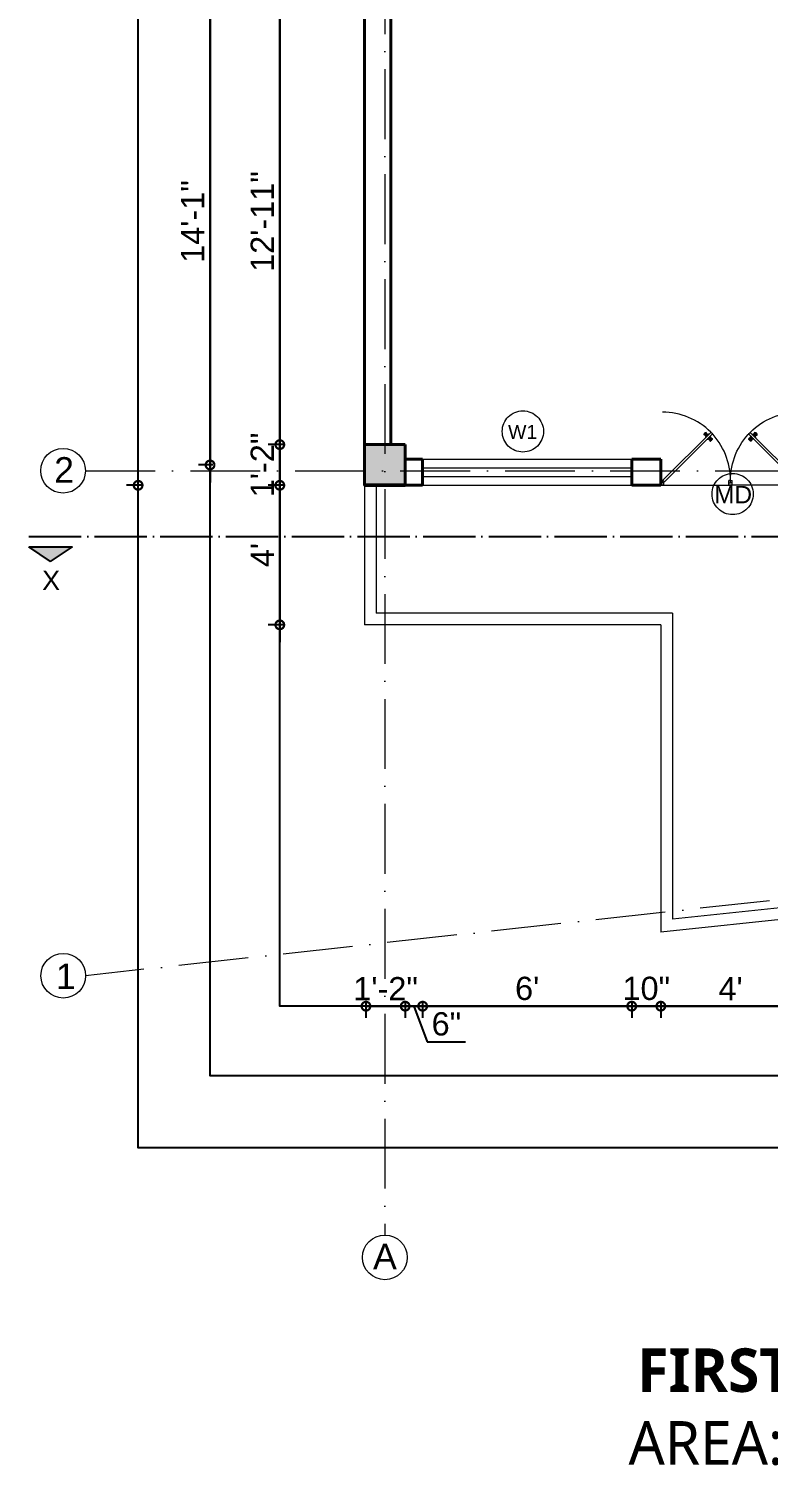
# Model space of a CAD drawing. Header units: inches. Extents: x -71 to 2682309, y -3332 to 801571.
# Drawn here: x 2656240.9 to 2656495.2, y 800504.6 to 801002 of the extents above; entities that cross this region are included whole.
import ezdxf

# ---------------------------------------------------------------- set-up
doc = ezdxf.new("R2010")
doc.units = ezdxf.units.IN
doc.header["$MEASUREMENT"] = 0
doc.header["$PDMODE"] = 99
for name, pattern in [('ACAD_ISO04W100', [30, 24, -3, 0, -3]), ('ACAD_ISO10W100', [18, 12, -3, 0, -3]), ('SOLID', [0])]:
    doc.linetypes.add(name, pattern=pattern)
for name, color, linetype in [('Column & Beam', 7, 'Continuous'), ('HACTH', 7, 'Continuous'), ('lettring', 7, 'Continuous'), ('text EA', 7, 'Continuous')]:
    doc.layers.add(name, color=color, linetype=linetype)
for name, color, linetype, lineweight in [('CONC. OUTLINE RA', 150, 'Continuous', 40), ('ele 4', 114, 'Continuous', 9), ('elev 2', 20, 'Continuous', 25), ('HATCH RA', 8, 'Continuous', 9), ('PUERTAS', 7, 'Continuous', 13), ('stair EA', 132, 'Continuous', 5), ('Text', 7, 'Continuous', 20), ('TEXT RA', 254, 'Continuous', 20), ('TEXTURE EA', 8, 'ACAD_ISO10W100', 9), ('wall EA', 24, 'Continuous', 40), ('WALL RA', 42, 'Continuous', 50), ('Win EA', 114, 'Continuous', 5)]:
    doc.layers.add(name, color=color, linetype=linetype, lineweight=lineweight)
doc.styles.add('EAPL', font='arial.ttf', dxfattribs={"height": 8})
doc.styles.get("Standard").update_dxf_attribs({"font": 'arial.ttf'})
doc.dimstyles.new('EA Copy of 1-8', dxfattribs={"dimtxt": 8, "dimasz": 6, "dimexe": 4, "dimexo": 6, "dimgap": 2, "dimtad": 1, "dimdec": 0, "dimzin": 0, "dimdsep": 46, "dimlunit": 3, "dimtxsty": 'EAPL', "dimblk": 'DOTSMALL', "dimcen": -0.09, "dimdle": 6, "dimclrd": 256, "dimclre": 256, "dimclrt": 256, "dimadec": 0, "dimazin": 0, "dimtfac": 8, "dimtdec": 0, "dimtix": 1, "dimtmove": 0, "dimatfit": 3, "dimldrblk": 'OPEN30', "dimfxl": 1, "dimfxlon": 1, "dimtolj": 1, "dimtzin": 0, "dimlwd": -1, "dimlwe": -1, "dimarcsym": 0})

# ---------------------------------------------------------------- blocks, each defined once
blk = doc.blocks.new('COLUMN')
at = {"layer": 'HACTH', "lineweight": 30, "transparency": 33554541}
h = blk.add_hatch(color=256, dxfattribs=at)
h.dxf.hatch_style = 1
h.paths.add_polyline_path([(2659104.19, 784576.38), (2659090.19, 784576.38), (2659090.19, 784562.38), (2659104.19, 784562.38)])
at = {"layer": 'CONC. OUTLINE RA'}
blk.add_lwpolyline([(2659090.19, 784576.38), (2659104.19, 784576.38), (2659104.19, 784562.38), (2659090.19, 784562.38)], close=True, dxfattribs=at)
blk = doc.blocks.new('3ft')
at = {"layer": 'PUERTAS', "color": 6}
for p, q in [((1.01, 2.52), (25.23, 26.74)), ((26.05, 25.92), (1.77, 1.64)), ((26.05, 25.92), (25.23, 26.74)), ((0, 2.4), (0, 0)), ((0.72, 2.4), (0, 2.4)), ((1.6, 0), (0, 0)), ((0.72, 1.52), (0.72, 2.44)), ((0.8, 1.52), (0.72, 1.52)), ((0.8, 1.52), (0.8, 2.41)), ((0.8, 1.2), (0.8, 1.52)), ((1.6, 1.2), (0.8, 1.2)), ((1.57, 1.84), (0.94, 2.47)), ((1.63, 1.89), (0.97, 2.55)), ((1.63, 1.89), (1.57, 1.84)), ((1.77, 1.64), (1.57, 1.84)), ((1.6, 0), (1.6, 1.2)), ((34.4, 0), (34.4, 1.2)), ((34.4, 1.2), (35.2, 1.2)), ((34.4, 0), (36, 0)), ((35.2, 1.2), (35.2, 2.4)), ((35.2, 2.4), (36, 2.4)), ((36, 0), (36, 2.4))]:
    blk.add_line(p, q, dxfattribs=at)
at = {"layer": 'PUERTAS', "color": 8}
for p, q in [((22.57, 24.94), (21.65, 25.68)), ((22.63, 24.99), (21.69, 25.75)), ((22.74, 25.1), (21.84, 25.9)), ((22.13, 26.28), (21.98, 26.13)), ((22.88, 25.24), (22.01, 26.06)), ((22.13, 26.28), (22.27, 26.42)), ((22.29, 26.41), (22.27, 26.42)), ((23.16, 25.52), (22.34, 26.39)), ((23.3, 25.66), (22.5, 26.56)), ((23.41, 25.77), (22.65, 26.71)), ((22.69, 24.32), (23.02, 24.83)), ((23.46, 25.83), (22.72, 26.75)), ((22.95, 24.96), (22.84, 25.07)), ((22.98, 24.99), (22.86, 25.1)), ((23.03, 25.04), (22.91, 25.15)), ((22.91, 24.53), (23.1, 24.91)), ((23.11, 25.12), (22.99, 25.23)), ((23.13, 24.76), (23.18, 24.99)), ((23.28, 25.3), (23.17, 25.41)), ((23.36, 25.37), (23.25, 25.49)), ((23.31, 24.94), (23.28, 25.08)), ((23.41, 25.43), (23.3, 25.54)), ((23.46, 25.09), (23.32, 25.13)), ((23.44, 25.45), (23.33, 25.56)), ((23.64, 25.27), (23.41, 25.22)), ((23.87, 25.49), (23.49, 25.3)), ((24.08, 25.71), (23.57, 25.38)), ((23.63, 23.38), (24.14, 23.72)), ((23.84, 23.6), (24.22, 23.79)), ((24.07, 23.82), (24.3, 23.88)), ((24.25, 24), (24.39, 23.97)), ((24.25, 23.26), (24.99, 22.34)), ((24.27, 23.64), (24.38, 23.53)), ((24.3, 23.67), (24.41, 23.56)), ((24.3, 23.32), (25.06, 22.38)), ((24.35, 23.72), (24.46, 23.61)), ((24.4, 24.15), (24.43, 24.01)), ((24.41, 23.43), (25.2, 22.53)), ((24.43, 23.8), (24.54, 23.69)), ((24.58, 24.33), (24.52, 24.1)), ((24.55, 23.57), (25.37, 22.7)), ((24.6, 23.97), (24.72, 23.86)), ((24.8, 24.56), (24.61, 24.18)), ((25.02, 24.77), (24.68, 24.26)), ((24.68, 24.05), (24.79, 23.94)), ((24.73, 24.1), (24.85, 23.99)), ((24.76, 24.13), (24.87, 24.02)), ((24.83, 23.85), (25.7, 23.03)), ((24.97, 23.99), (25.87, 23.2)), ((25.08, 24.1), (26.02, 23.34)), ((25.14, 24.15), (26.06, 23.41)), ((25.58, 22.82), (25.43, 22.67)), ((25.58, 22.82), (25.73, 22.97)), ((25.72, 22.98), (25.73, 22.97)), ((0, 0), (36, 0))]:
    blk.add_line(p, q, dxfattribs=at)
at = {"layer": 'PUERTAS', "color": 1}
for p, q in [((21.67, 25.73), (22.17, 26.23)), ((22.49, 24.95), (21.67, 25.61)), ((21.7, 25.82), (22.14, 26.26)), ((21.73, 25.79), (21.7, 25.82)), ((22.58, 26.7), (22.14, 26.26)), ((22.67, 26.73), (22.17, 26.23)), ((22.61, 26.67), (22.58, 26.7)), ((22.6, 24.96), (23.02, 25.38)), ((22.61, 24.25), (22.92, 24.72)), ((22.62, 24.13), (22.61, 24.14)), ((22.7, 25.07), (22.71, 25.06)), ((23.45, 25.91), (22.79, 26.73)), ((22.82, 25.06), (23.08, 25.32)), ((22.94, 24.95), (22.83, 25.07)), ((22.92, 24.72), (22.92, 24.72)), ((22.93, 24.94), (23.19, 25.21)), ((22.93, 24.84), (22.93, 24.83)), ((23.44, 25.81), (23.02, 25.38)), ((23.34, 25.58), (23.08, 25.32)), ((23.46, 25.47), (23.19, 25.21)), ((23.33, 25.7), (23.34, 25.69)), ((23.45, 25.46), (23.33, 25.57)), ((23.44, 23.31), (23.45, 23.3)), ((23.56, 23.3), (24.03, 23.61)), ((23.57, 25.47), (23.57, 25.47)), ((24.15, 25.79), (23.68, 25.48)), ((23.68, 25.48), (23.68, 25.48)), ((24.03, 23.61), (24.03, 23.62)), ((24.14, 23.62), (24.14, 23.62)), ((24.25, 23.62), (24.51, 23.89)), ((24.27, 25.78), (24.26, 25.79)), ((24.26, 23.29), (24.69, 23.71)), ((24.26, 23.63), (24.37, 23.52)), ((24.26, 23.18), (24.92, 22.37)), ((24.37, 23.52), (24.63, 23.77)), ((24.37, 23.4), (24.37, 23.4)), ((24.78, 24.15), (24.51, 23.89)), ((24.89, 24.03), (24.63, 23.77)), ((25.11, 24.14), (24.69, 23.71)), ((24.77, 24.14), (24.88, 24.03)), ((24.79, 24.38), (24.78, 24.37)), ((24.78, 24.26), (24.78, 24.26)), ((25.1, 24.84), (24.79, 24.38)), ((25, 24.03), (25, 24.03)), ((25.04, 22.36), (25.54, 22.86)), ((25.09, 24.96), (25.1, 24.95)), ((25.1, 22.42), (25.13, 22.39)), ((25.13, 22.39), (25.57, 22.83)), ((25.22, 24.14), (26.03, 23.48)), ((26.04, 23.37), (25.54, 22.86)), ((26.01, 23.27), (25.57, 22.83)), ((25.98, 23.3), (26.01, 23.27))]:
    blk.add_line(p, q, dxfattribs=at)
at = {"layer": 'PUERTAS', "color": 2}
for p, q in [((21.99, 26.11), (21.98, 26.13)), ((25.42, 22.68), (25.43, 22.67))]:
    blk.add_line(p, q, dxfattribs=at)
at = {"layer": 'PUERTAS', "color": 6}
for radius in [0.155, 0.0752]:
    blk.add_circle((0.82, 2.56), radius, dxfattribs=at)
blk.add_arc((0.82, 2.56), 34.38, 359.72845, 90.03333, dxfattribs=at)
at = {"layer": 'PUERTAS', "color": 1}
for centre, start, end in [((22.54, 25.01), 231.07637, 315), ((22.67, 24.2), 135, 225), ((22.73, 26.68), 38.92363, 135), ((22.77, 25.12), 225, 315), ((22.99, 24.89), 135, 219.74275), ((22.87, 24.78), 315, 39.74275), ((23.28, 25.63), 315, 45), ((23.39, 25.86), 315, 38.92363), ((23.51, 23.36), 225, 315), ((23.51, 25.41), 50.25725, 135), ((23.62, 25.53), 230.25725, 315), ((24.09, 23.56), 50.25725, 135), ((24.2, 23.68), 230.25725, 315), ((24.2, 25.73), 45, 135), ((24.32, 23.23), 135, 218.92363), ((24.42, 23.46), 135, 225), ((24.84, 24.31), 135, 219.74275), ((24.72, 24.21), 315, 39.74275), ((24.94, 23.98), 45, 135), ((24.98, 22.42), 218.92363, 315), ((25.04, 24.89), 315, 45), ((25.17, 24.08), 51.07637, 135), ((25.98, 23.42), 315, 51.07637)]:
    blk.add_arc(centre, 0.08, start, end, dxfattribs=at)
blk = doc.blocks.new('*U327')
at = {"color": 3, "xscale": -1}
blk.add_blockref('3ft', (42, 0), dxfattribs=at)
blk = doc.blocks.new('_DotSmall')
at = {"color": 0, "linetype": 'ByBlock', "const_width": 0.5}
blk.add_lwpolyline([(-0.0625, 0, 1), (0.0625, 0, 1)], format="xyb", close=True, dxfattribs=at)
blk = doc.blocks.new('*D499')
at = {"layer": 'Defpoints', "color": 0, "transparency": 16777216}
for p in [(2656356.34, 800859.02), (2656327.2, 800845.02), (2656356.34, 800845.02)]:
    blk.add_point(p, dxfattribs=at)
at = {"layer": 'lettring', "transparency": 16777216}
for p, q in [((2656327.2, 800859.02), (2656327.2, 800865.02)), ((2656328.2, 800859.02), (2656323.2, 800859.02)), ((2656327.2, 800859.02), (2656327.2, 800845.02)), ((2656328.2, 800845.02), (2656323.2, 800845.02)), ((2656327.2, 800845.02), (2656327.2, 800839.02))]:
    blk.add_line(p, q, dxfattribs=at)
at = {"layer": 'lettring', "transparency": 16777216, "xscale": 6, "yscale": 6, "zscale": 6}
for p, rotation in [((2656327.2, 800859.02), 270), ((2656327.2, 800845.02), 90)]:
    blk.add_blockref('_DotSmall', p, dxfattribs=dict(at, rotation=rotation))
at = {"layer": 'lettring', "transparency": 16777216, "insert": (2656321.18, 800852.02), "char_height": 8, "attachment_point": 5, "rotation": 90, "style": 'EAPL'}
blk.add_mtext('\\A1;1\'-2"', dxfattribs=at)
blk = doc.blocks.new('_Open30')
at = {"color": 0, "linetype": 'ByBlock', "lineweight": -2}
for p, q in [((-1, 0.268), (0, 0)), ((0, 0), (-1, -0.268)), ((0, 0), (-1, 0))]:
    blk.add_line(p, q, dxfattribs=at)
blk = doc.blocks.new('*D500')
at = {"layer": 'Defpoints', "color": 0, "transparency": 16777216}
for p in [(2656356.34, 800845.02), (2656327.2, 800797.02), (2656356.34, 800797.02)]:
    blk.add_point(p, dxfattribs=at)
at = {"layer": 'lettring', "transparency": 16777216}
for p, q in [((2656327.2, 800851.02), (2656327.2, 800791.02)), ((2656328.2, 800845.02), (2656323.2, 800845.02)), ((2656328.2, 800797.02), (2656323.2, 800797.02))]:
    blk.add_line(p, q, dxfattribs=at)
at = {"layer": 'lettring', "transparency": 16777216, "xscale": 6, "yscale": 6, "zscale": 6}
for p, rotation in [((2656327.2, 800845.02), 90), ((2656327.2, 800797.02), 270)]:
    blk.add_blockref('_DotSmall', p, dxfattribs=dict(at, rotation=rotation))
at = {"layer": 'lettring', "transparency": 16777216, "insert": (2656321.2, 800821.02), "char_height": 8, "attachment_point": 5, "rotation": 90, "style": 'EAPL'}
blk.add_mtext("\\A1;4'", dxfattribs=at)
blk = doc.blocks.new('*D503')
at = {"layer": 'Defpoints', "color": 0, "transparency": 16777216}
for p in [(2656363.34, 801019.48), (2656303.2, 800852.02), (2656363.34, 800852.02)]:
    blk.add_point(p, dxfattribs=at)
at = {"layer": 'lettring', "transparency": 16777216}
for p, q in [((2656303.2, 801025.48), (2656303.2, 800846.02)), ((2656304.2, 801019.48), (2656299.2, 801019.48)), ((2656304.2, 800852.02), (2656299.2, 800852.02))]:
    blk.add_line(p, q, dxfattribs=at)
at = {"layer": 'lettring', "transparency": 16777216, "xscale": 6, "yscale": 6, "zscale": 6}
for p, rotation in [((2656303.2, 801019.48), 90), ((2656303.2, 800852.02), 270)]:
    blk.add_blockref('_DotSmall', p, dxfattribs=dict(at, rotation=rotation))
at = {"layer": 'lettring', "transparency": 16777216, "insert": (2656297.18, 800935.75), "char_height": 8, "attachment_point": 5, "rotation": 90, "style": 'EAPL'}
blk.add_mtext('\\A1;14\'-1"', dxfattribs=at)
blk = doc.blocks.new('*D504')
at = {"layer": 'Defpoints', "color": 0, "transparency": 16777216}
for p in [(2656278.46, 801319.52), (2656356.34, 801319.52), (2656356.34, 800845.02)]:
    blk.add_point(p, dxfattribs=at)
at = {"layer": 'lettring', "transparency": 16777216}
for p, q in [((2656278.46, 800839.02), (2656278.46, 801325.52)), ((2656279.46, 801319.52), (2656274.46, 801319.52)), ((2656279.46, 800845.02), (2656274.46, 800845.02))]:
    blk.add_line(p, q, dxfattribs=at)
at = {"layer": 'lettring', "transparency": 16777216, "xscale": 6, "yscale": 6, "zscale": 6}
for p, rotation in [((2656278.46, 801319.52), 90), ((2656278.46, 800845.02), 270)]:
    blk.add_blockref('_DotSmall', p, dxfattribs=dict(at, rotation=rotation))
at = {"layer": 'lettring', "transparency": 16777216, "insert": (2656272.37, 801082.27), "char_height": 8, "attachment_point": 5, "rotation": 90, "style": 'EAPL'}
blk.add_mtext('\\A1;39\'-8"', dxfattribs=at)
blk = doc.blocks.new('*D506')
at = {"layer": 'Defpoints', "color": 0, "transparency": 16777216}
for p in [(2656356.34, 801012.48), (2656327.2, 800859.02), (2656356.34, 800859.02)]:
    blk.add_point(p, dxfattribs=at)
at = {"layer": 'lettring', "transparency": 16777216}
for p, q in [((2656327.2, 801018.48), (2656327.2, 800853.02)), ((2656328.2, 801012.48), (2656323.2, 801012.48)), ((2656328.2, 800859.02), (2656323.2, 800859.02))]:
    blk.add_line(p, q, dxfattribs=at)
at = {"layer": 'lettring', "transparency": 16777216, "xscale": 6, "yscale": 6, "zscale": 6}
for p, rotation in [((2656327.2, 801012.48), 90), ((2656327.2, 800859.02), 270)]:
    blk.add_blockref('_DotSmall', p, dxfattribs=dict(at, rotation=rotation))
at = {"layer": 'lettring', "transparency": 16777216, "insert": (2656321.18, 800935.75), "char_height": 8, "attachment_point": 5, "rotation": 90, "style": 'EAPL'}
blk.add_mtext('\\A1;12\'-11"', dxfattribs=at)
blk = doc.blocks.new('*D528')
at = {"layer": 'Defpoints', "color": 0, "transparency": 16777216}
for p in [(2656356.84, 800845.02), (2656370.34, 800845.02), (2656370.34, 800665.85)]:
    blk.add_point(p, dxfattribs=at)
at = {"layer": 'lettring', "transparency": 16777216}
for p, q in [((2656356.84, 800665.85), (2656350.84, 800665.85)), ((2656356.84, 800666.85), (2656356.84, 800661.85)), ((2656356.84, 800665.85), (2656370.34, 800665.85)), ((2656370.34, 800666.85), (2656370.34, 800661.85)), ((2656370.34, 800665.85), (2656376.34, 800665.85))]:
    blk.add_line(p, q, dxfattribs=at)
at = {"layer": 'lettring', "transparency": 16777216, "xscale": 6, "yscale": 6, "zscale": 6}
blk.add_blockref('_DotSmall', (2656356.84, 800665.85), dxfattribs=at)
at = {"layer": 'lettring', "transparency": 16777216, "xscale": 6, "yscale": 6, "zscale": 6, "rotation": 180}
blk.add_blockref('_DotSmall', (2656370.34, 800665.85), dxfattribs=at)
at = {"layer": 'lettring', "transparency": 16777216, "insert": (2656363.59, 800671.87), "char_height": 8, "attachment_point": 5, "style": 'EAPL'}
blk.add_mtext('\\A1;1\'-2"', dxfattribs=at)
blk = doc.blocks.new('*D529')
at = {"layer": 'Defpoints', "color": 0, "transparency": 16777216}
for p in [(2656370.34, 800845.02), (2656376.34, 800845.02), (2656376.34, 800665.85)]:
    blk.add_point(p, dxfattribs=at)
at = {"layer": 'lettring', "transparency": 16777216}
for p, q in [((2656364.34, 800665.85), (2656382.34, 800665.85)), ((2656370.34, 800666.85), (2656370.34, 800661.85)), ((2656373.34, 800665.85), (2656377.89, 800653.63)), ((2656376.34, 800666.85), (2656376.34, 800661.85)), ((2656377.89, 800653.63), (2656391.13, 800653.63))]:
    blk.add_line(p, q, dxfattribs=at)
at = {"layer": 'lettring', "transparency": 16777216, "xscale": 6, "yscale": 6, "zscale": 6}
for p, rotation in [((2656370.34, 800665.85), 180.0000000064096), ((2656376.34, 800665.85), 6.409555571835086e-09)]:
    blk.add_blockref('_DotSmall', p, dxfattribs=dict(at, rotation=rotation))
at = {"layer": 'lettring', "transparency": 16777216, "insert": (2656384.51, 800659.72), "char_height": 8, "attachment_point": 5, "rotation": 0, "style": 'EAPL'}
blk.add_mtext('\\A1;6"', dxfattribs=at)
blk = doc.blocks.new('*D530')
at = {"layer": 'Defpoints', "color": 0, "transparency": 16777216}
for p in [(2656376.34, 800845.02), (2656448.27, 800845.02), (2656448.27, 800665.85)]:
    blk.add_point(p, dxfattribs=at)
at = {"layer": 'lettring', "transparency": 16777216}
for p, q in [((2656370.34, 800665.85), (2656454.27, 800665.85)), ((2656376.34, 800666.85), (2656376.34, 800661.85)), ((2656448.27, 800666.85), (2656448.27, 800661.85))]:
    blk.add_line(p, q, dxfattribs=at)
at = {"layer": 'lettring', "transparency": 16777216, "xscale": 6, "yscale": 6, "zscale": 6}
for p, rotation in [((2656376.34, 800665.85), 180.0000000064096), ((2656448.27, 800665.85), 6.409555571835086e-09)]:
    blk.add_blockref('_DotSmall', p, dxfattribs=dict(at, rotation=rotation))
at = {"layer": 'lettring', "transparency": 16777216, "insert": (2656412.3, 800671.93), "char_height": 8, "attachment_point": 5, "rotation": 0, "style": 'EAPL'}
blk.add_mtext("\\A1;6'", dxfattribs=at)
blk = doc.blocks.new('*D531')
at = {"layer": 'Defpoints', "color": 0, "transparency": 16777216}
for p in [(2656448.27, 800845.02), (2656458.27, 800845.02), (2656458.27, 800665.85)]:
    blk.add_point(p, dxfattribs=at)
at = {"layer": 'lettring', "transparency": 16777216}
for p, q in [((2656448.27, 800665.85), (2656442.27, 800665.85)), ((2656448.27, 800666.85), (2656448.27, 800661.85)), ((2656448.27, 800665.85), (2656458.27, 800665.85)), ((2656458.27, 800666.85), (2656458.27, 800661.85)), ((2656458.27, 800665.85), (2656464.27, 800665.85))]:
    blk.add_line(p, q, dxfattribs=at)
at = {"layer": 'lettring', "transparency": 16777216, "xscale": 6, "yscale": 6, "zscale": 6}
for p, rotation in [((2656448.27, 800665.85), 6.409592856471135e-09), ((2656458.27, 800665.85), 180.0000000064096)]:
    blk.add_blockref('_DotSmall', p, dxfattribs=dict(at, rotation=rotation))
at = {"layer": 'lettring', "transparency": 16777216, "insert": (2656453.27, 800671.93), "char_height": 8, "attachment_point": 5, "rotation": 0, "style": 'EAPL'}
blk.add_mtext('\\A1;10"', dxfattribs=at)
blk = doc.blocks.new('*D532')
at = {"layer": 'Defpoints', "color": 0, "transparency": 16777216}
for p in [(2656458.27, 800845.02), (2656506.27, 800845.02), (2656506.27, 800665.85)]:
    blk.add_point(p, dxfattribs=at)
at = {"layer": 'lettring', "transparency": 16777216}
for p, q in [((2656452.27, 800665.85), (2656512.27, 800665.85)), ((2656458.27, 800666.85), (2656458.27, 800661.85)), ((2656506.27, 800666.85), (2656506.27, 800661.85))]:
    blk.add_line(p, q, dxfattribs=at)
at = {"layer": 'lettring', "transparency": 16777216, "xscale": 6, "yscale": 6, "zscale": 6}
for p, rotation in [((2656458.27, 800665.85), 180.0000000064096), ((2656506.27, 800665.85), 6.409555571835086e-09)]:
    blk.add_blockref('_DotSmall', p, dxfattribs=dict(at, rotation=rotation))
at = {"layer": 'lettring', "transparency": 16777216, "insert": (2656482.27, 800671.85), "char_height": 8, "attachment_point": 5, "rotation": 0, "style": 'EAPL'}
blk.add_mtext("\\A1;4'", dxfattribs=at)

msp = doc.modelspace()

# ---------------------------------------------------------------- hatches: boundary and pattern name
at = {"layer": 'Column & Beam'}
h = msp.add_hatch(color=256, dxfattribs=at)
h.dxf.hatch_style = 1
h.paths.add_polyline_path([(2656255.83, 800823.86), (2656240.89, 800823.86), (2656248.36, 800818.81)])

# ---------------------------------------------------------------- linework, layer by layer
at = {"layer": 'Defpoints'}
for points in [[(2656278.46, 801439.45), (2656763.17, 801439.45), (2656763.17, 800617.11), (2656278.46, 800617.11)], [(2656303.2, 801414.7), (2656738.43, 801414.7), (2656738.43, 800641.85), (2656303.2, 800641.85)], [(2656327.2, 801390.7), (2656714.43, 801390.7), (2656714.43, 800665.85), (2656327.2, 800665.85)]]:
    msp.add_lwpolyline(points, close=True, dxfattribs=at)
at = {"layer": 'ele 4', "linetype": 'SOLID'}
for p, q in [((2656376.34, 800854.02), (2656448.27, 800854.02)), ((2656376.34, 800851.02), (2656448.27, 800851.02)), ((2656376.34, 800848.02), (2656448.27, 800848.02)), ((2656376.34, 800845.02), (2656448.27, 800845.02))]:
    msp.add_line(p, q, dxfattribs=at)
at = {"layer": 'elev 2', "linetype": 'ACAD_ISO04W100', "ltscale": 0.75}
msp.add_line((2656240.89, 800827.45), (2656812.36, 800827.45), dxfattribs=at)
at = {"layer": 'elev 2'}
for p, q in [((2656240.89, 800823.86), (2656255.83, 800823.86)), ((2656248.36, 800818.81), (2656240.89, 800823.86)), ((2656248.36, 800818.81), (2656255.83, 800823.86))]:
    msp.add_line(p, q, dxfattribs=at)
at = {"layer": 'stair EA'}
for p, q in [((2656356.34, 800845.02), (2656356.34, 800797.02)), ((2656360.34, 800845.02), (2656360.34, 800801.02)), ((2656462.27, 800801.02), (2656360.34, 800801.02)), ((2656462.27, 800801.02), (2656462.27, 800695.79)), ((2656458.27, 800797.02), (2656356.34, 800797.02)), ((2656458.27, 800797.02), (2656458.27, 800691.35)), ((2656506.27, 800696.38), (2656458.27, 800691.35)), ((2656505.85, 800700.36), (2656462.27, 800695.79))]:
    msp.add_line(p, q, dxfattribs=at)
at = {"layer": 'TEXTURE EA', "linetype": 'ACAD_ISO10W100', "ltscale": 2}
for p, q in [((2656363.34, 801457.4), (2656363.34, 800587.14)), ((2656260.34, 800850.02), (2656781.23, 800850.02)), ((2656782.78, 800733.61), (2656260.33, 800676.34))]:
    msp.add_line(p, q, dxfattribs=at)
at = {"layer": 'TEXTURE EA', "linetype": 'ACAD_ISO10W100', "ltscale": 4}
for centre in [(2656410.81, 800863.55), (2656482.98, 800842.02)]:
    msp.add_circle(centre, 7.09, dxfattribs=at)
at = {"layer": 'TEXTURE EA', "linetype": 'ByBlock', "ltscale": 2}
for centre in [(2656252.65, 800850.02), (2656252.7, 800676.34), (2656363.34, 800579.45)]:
    msp.add_circle(centre, 7.69, dxfattribs=at)
at = {"layer": 'wall EA'}
for p, q in [((2656356.34, 800988.49), (2656356.37, 801305.52)), ((2656365.34, 800859.02), (2656365.34, 801012.48)), ((2656356.34, 800859.02), (2656356.34, 800997.52)), ((2656370.34, 800854.02), (2656376.34, 800854.02)), ((2656376.34, 800854.02), (2656376.34, 800845.02)), ((2656448.27, 800845.02), (2656448.27, 800854.02)), ((2656448.27, 800854.02), (2656458.27, 800854.02)), ((2656458.27, 800845.02), (2656458.27, 800854.02)), ((2656370.34, 800845.02), (2656376.34, 800845.02)), ((2656448.27, 800845.02), (2656458.27, 800845.02))]:
    msp.add_line(p, q, dxfattribs=at)
at = {"layer": 'WALL RA'}
msp.add_line((2656370.34, 800845.02), (2656356.34, 800845.02), dxfattribs=at)

# ---------------------------------------------------------------- block references
at = {"layer": 'HATCH RA', "lineweight": 30, "rotation": 270}
msp.add_blockref('COLUMN', (1871793.96, 3459949.21), dxfattribs=at)
at = {"layer": 'Win EA', "yscale": 0.6812915640384177, "zscale": 0.6812915640384177}
for p, xscale in [((2656486.89, 800845.02), -0.6812915640384177), ((2656477.62, 800845.02), 0.6812915640384177)]:
    msp.add_blockref('*U327', p, dxfattribs=dict(at, xscale=xscale))

# ---------------------------------------------------------------- texts
at = {"layer": 'Text', "insert": (2656245.46, 800815.61), "char_height": 6.57, "attachment_point": 1}
msp.add_mtext_dynamic_manual_height_columns('X', width=6.5733, gutter_width=32.87, heights=[0], dxfattribs=at)
at = {"layer": 'Text', "insert": (2656538.58, 800526.36), "char_height": 15, "width": 319.1927, "attachment_point": 5}
msp.add_mtext('{\\fTrebuchet MS|b1|i0|c0|p34; FIRST FLOOR PLAN\\P\\fTrebuchet MS|b0|i0|c0|p34; AREA: 1341.28 SQ.FT }', dxfattribs=at)
at = {"layer": 'text EA', "insert": (2656410.75, 800865.79), "char_height": 4.8, "attachment_point": 2}
msp.add_mtext('W1', dxfattribs=at)
at = {"layer": 'text EA', "insert": (2656483.15, 800844.82), "char_height": 6, "width": 11.1695, "attachment_point": 2}
msp.add_mtext('MD', dxfattribs=at)
at = {"layer": 'TEXT RA', "char_height": 8.76, "attachment_point": 1}
for s, insert in [('2', (2656249.59, 800854.7)), ('1', (2656250.14, 800680.52)), ('A', (2656359.28, 800584.13))]:
    msp.add_mtext_dynamic_manual_height_columns(s, width=8.7644, gutter_width=43.82, heights=[0], dxfattribs=dict(at, insert=insert))

# ---------------------------------------------------------------- dimensions: what is measured, and where the dimension line sits
at = {"layer": 'lettring'}
for base, p1, p2, text, picture, middle in [((2656278.46, 801319.52), (2656356.34, 800845.02), (2656356.34, 801319.52), '39\'-8"', '*D504', (2656272.37, 801082.27)), ((2656327.2, 800859.02), (2656356.34, 801012.48), (2656356.34, 800859.02), '12\'-11"', '*D506', (2656321.18, 800935.75))]:
    dim = msp.add_linear_dim(base=base, p1=p1, p2=p2, angle=90, text=text, dimstyle='EA Copy of 1-8', dxfattribs=at)
    dim.commit()
    dim.dimension.update_dxf_attribs({"geometry": picture, "text_midpoint": middle})
dim = msp.add_linear_dim(base=(2656303.2, 800852.02), p1=(2656363.34, 801019.48), p2=(2656363.34, 800852.02), angle=90, text='14\'-1"', dimstyle='EA Copy of 1-8', override={"dimtmove": 1}, dxfattribs=at)
dim.commit()
dim.dimension.update_dxf_attribs({"geometry": '*D503', "text_midpoint": (2656297.18, 800935.75)})
for base, p1, p2, angle, picture, middle in [((2656327.2, 800845.02), (2656356.34, 800859.02), (2656356.34, 800845.02), 90, '*D499', (2656321.18, 800852.02)), ((2656327.2, 800797.02), (2656356.34, 800845.02), (2656356.34, 800797.02), 90, '*D500', (2656321.2, 800821.02)), ((2656448.27, 800665.85), (2656376.34, 800845.02), (2656448.27, 800845.02), 180, '*D530', (2656412.3, 800671.93)), ((2656458.27, 800665.85), (2656448.27, 800845.02), (2656458.27, 800845.02), 180, '*D531', (2656453.27, 800671.93)), ((2656506.27, 800665.85), (2656458.27, 800845.02), (2656506.27, 800845.02), 180, '*D532', (2656482.27, 800671.85))]:
    dim = msp.add_linear_dim(base=base, p1=p1, p2=p2, angle=angle, dimstyle='EA Copy of 1-8', override={"dimtmove": 1}, dxfattribs=at)
    dim.commit()
    dim.dimension.update_dxf_attribs({"geometry": picture, "text_midpoint": middle})
dim = msp.add_aligned_dim(p1=(2656356.83722663, 800845.01715234), p2=(2656370.33722663, 800845.01715234), distance=-179.16782582, dimstyle='EA Copy of 1-8', dxfattribs=at)
dim.commit()
dim.dimension.update_dxf_attribs({"geometry": '*D528', "text_midpoint": (2656363.58722663, 800671.8656976)})
dim = msp.add_linear_dim(base=(2656376.34, 800665.85), p1=(2656370.34, 800845.02), p2=(2656376.34, 800845.02), angle=180, dimstyle='EA Copy of 1-8', override={"dimtmove": 1}, dxfattribs=at)
dim.commit()
dim.dimension.update_dxf_attribs({"geometry": '*D529', "text_midpoint": (2656379.89, 800653.63), "dimtype": 160})

doc.saveas('drawing.dxf')
